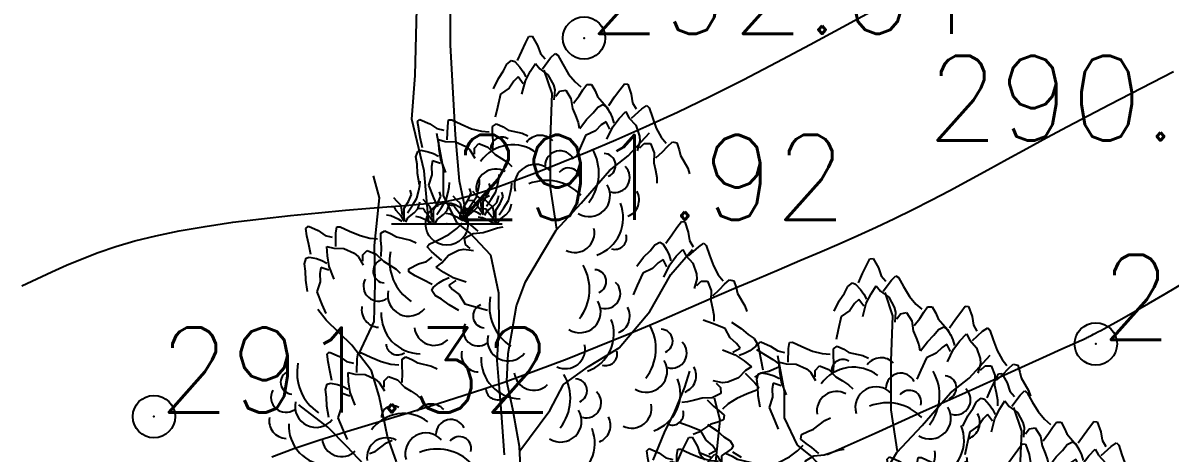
# Model space of a CAD drawing. Header units: millimetres. Extents: x 524954 to 526204, y 9523489 to 9524010.
# Drawn here: x 525978.07 to 525991.61, y 9523740.43 to 9523745.5 of the extents above; entities that cross this region are included whole.
import ezdxf
from ezdxf.enums import TextEntityAlignment as Align

# ---------------------------------------------------------------- set-up
doc = ezdxf.new("R2010")
doc.units = ezdxf.units.MM
doc.header["$PDMODE"] = 32
doc.header["$PDSIZE"] = 0.5
doc.linetypes.add('ACAD_ISO12W100', pattern=[21, 12, -3, 0, -3, 0, -3])
for name, color, linetype in [('Arbre', 34, 'ACAD_ISO12W100'), ('CN_01_00', 3, 'Continuous'), ('CN_02_00', 4, 'Continuous'), ('CN_10_00', 1, 'Continuous'), ('TopoAlt', 3, 'Continuous'), ('TOPOJIS', 7, 'Continuous')]:
    doc.layers.add(name, color=color, linetype=linetype)
doc.styles.add('Simplex 1.0', font='Simplex.shx', dxfattribs={"width": 0.99, "height": 1})

# ---------------------------------------------------------------- blocks, each defined once
blk = doc.blocks.new('TCPOINT M')
at = {"color": 0}
blk.add_point((0, 0), dxfattribs=at)
at = {"layer": 'TopoAlt', "style": 'Simplex 1.0', "width": 0.99}
blk.add_attdef('ALT', (0.15, 0.15), '', height=1, dxfattribs=at)
blk = doc.blocks.new('v088')
at = {"color": 3, "linetype": 'Continuous'}
for p, q in [((-0.069, 12.224), (-0.024, 12.318)), ((-0.024, 12.318), (0.016, 12.396)), ((0.016, 12.396), (0.055, 12.4)), ((0.055, 12.4), (0.118, 12.291)), ((-0.118, 12.113), (-0.069, 12.224)), ((0.118, 12.291), (0.152, 12.195)), ((0.152, 12.195), (0.207, 12.131)), ((0.272, 12.144), (0.324, 12.197)), ((0.324, 12.197), (0.356, 12.175)), ((-0.283, 11.991), (-0.243, 12.069)), ((-0.243, 12.069), (-0.188, 12.111)), ((-0.188, 12.111), (-0.15, 12.099)), ((-0.15, 12.099), (-0.092, 12.035)), ((0.032, 11.984), (0.092, 12.078)), ((0.092, 12.078), (0.144, 12.013)), ((0.175, 12.015), (0.272, 12.144)), ((0.356, 12.175), (0.415, 12.069)), ((0.415, 12.069), (0.484, 11.953)), ((-0.344, 11.901), (-0.283, 11.991)), ((-0.112, 11.918), (-0.162, 11.869)), ((-0.054, 11.839), (-0.112, 11.918)), ((-0.092, 12.035), (-0.054, 11.98)), ((-0.054, 11.98), (-0.022, 11.919)), ((-0.025, 11.872), (0.032, 11.984)), ((0.144, 12.013), (0.24, 11.942)), ((0.24, 11.942), (0.305, 11.825)), ((0.484, 11.953), (0.56, 11.862)), ((-0.403, 11.78), (-0.344, 11.901)), ((-0.217, 11.788), (-0.32, 11.714)), ((-0.162, 11.869), (-0.217, 11.788)), ((-0.066, 11.715), (-0.025, 11.872)), ((0.305, 11.825), (0.32, 11.765)), ((0.56, 11.862), (0.63, 11.801)), ((0.653, 11.766), (0.699, 11.829)), ((0.699, 11.829), (0.754, 11.828)), ((0.754, 11.828), (0.796, 11.754)), ((1.089, 11.768), (1.142, 11.837)), ((1.142, 11.837), (1.181, 11.833)), ((1.181, 11.833), (1.223, 11.714)), ((-0.32, 11.714), (-0.357, 11.558)), ((0.32, 11.765), (0.311, 11.65)), ((0.334, 11.69), (0.378, 11.749)), ((0.378, 11.749), (0.45, 11.762)), ((0.45, 11.762), (0.511, 11.664)), ((0.511, 11.664), (0.53, 11.547)), ((0.542, 11.608), (0.608, 11.694)), ((0.608, 11.694), (0.653, 11.766)), ((0.796, 11.754), (0.824, 11.689)), ((0.824, 11.689), (0.934, 11.561)), ((0.958, 11.583), (1.027, 11.683)), ((1.027, 11.683), (1.089, 11.768)), ((1.223, 11.714), (1.239, 11.614)), ((-0.357, 11.558), (-0.382, 11.444)), ((0.53, 11.547), (0.565, 11.463)), ((0.773, 11.494), (0.827, 11.564)), ((0.827, 11.564), (0.889, 11.595)), ((0.889, 11.595), (0.923, 11.575)), ((0.923, 11.575), (0.969, 11.502)), ((0.934, 11.561), (0.97, 11.497)), ((1.081, 11.429), (1.158, 11.51)), ((1.158, 11.51), (1.196, 11.437)), ((1.227, 11.433), (1.346, 11.541)), ((1.239, 11.614), (1.281, 11.541)), ((1.346, 11.541), (1.408, 11.583)), ((1.408, 11.583), (1.435, 11.556)), ((1.435, 11.556), (1.473, 11.441)), ((-1.299, 11.392), (-1.27, 11.417)), ((-1.285, 11.305), (-1.299, 11.392)), ((-1.27, 11.417), (-1.154, 11.366)), ((-0.943, 11.337), (-0.932, 11.411)), ((-0.932, 11.411), (-0.894, 11.412)), ((-0.894, 11.412), (-0.784, 11.361)), ((0.565, 11.463), (0.596, 11.383)), ((0.596, 11.383), (0.609, 11.315)), ((0.615, 11.31), (0.696, 11.418)), ((0.696, 11.418), (0.773, 11.494)), ((0.927, 11.391), (0.869, 11.352)), ((0.969, 11.302), (0.927, 11.391)), ((0.969, 11.502), (0.996, 11.441)), ((0.996, 11.441), (1.016, 11.375)), ((1.004, 11.329), (1.081, 11.429)), ((1.196, 11.437), (1.277, 11.348)), ((1.473, 11.441), (1.519, 11.314)), ((-1.266, 11.203), (-1.285, 11.305)), ((-1.154, 11.366), (-1.07, 11.309)), ((-1.07, 11.309), (-0.988, 11.29)), ((-0.947, 11.176), (-0.943, 11.337)), ((-0.784, 11.361), (-0.66, 11.307)), ((-0.66, 11.307), (-0.544, 11.278)), ((-0.544, 11.278), (-0.452, 11.27)), ((-0.413, 11.333), (-0.367, 11.365)), ((-0.413, 11.254), (-0.413, 11.333)), ((-0.408, 11.17), (-0.413, 11.254)), ((-0.367, 11.365), (-0.29, 11.329)), ((-0.29, 11.329), (-0.229, 11.292)), ((-0.229, 11.292), (-0.065, 11.254)), ((-0.065, 11.254), (0.001, 11.223)), ((0.8, 11.283), (0.685, 11.229)), ((0.869, 11.352), (0.8, 11.283)), ((0.935, 11.183), (1.004, 11.329)), ((1.277, 11.348), (1.319, 11.221)), ((1.519, 11.314), (1.577, 11.21)), ((-1.241, 11.084), (-1.266, 11.203)), ((-1.05, 11.179), (-0.971, 11.157)), ((-1.044, 11.067), (-1.05, 11.179)), ((-0.971, 11.157), (-0.851, 11.155)), ((-0.851, 11.155), (-0.73, 11.098)), ((-0.626, 11.08), (-0.576, 11.133)), ((-0.576, 11.133), (-0.468, 11.09)), ((-0.41, 11.061), (-0.408, 11.17)), ((0.685, 11.229), (0.619, 11.083)), ((1.323, 11.16), (1.292, 11.048)), ((1.319, 11.221), (1.323, 11.16)), ((1.323, 11.083), (1.377, 11.133)), ((1.377, 11.133), (1.45, 11.133)), ((1.45, 11.133), (1.492, 11.025)), ((1.577, 11.21), (1.635, 11.137)), ((1.65, 11.098), (1.708, 11.152)), ((1.708, 11.152), (1.762, 11.141)), ((1.762, 11.141), (1.789, 11.06)), ((-1.317, 10.975), (-1.297, 11.041)), ((-1.303, 10.889), (-1.317, 10.975)), ((-1.297, 11.041), (-1.259, 11.053)), ((-1.259, 11.053), (-1.174, 11.037)), ((-1.174, 11.037), (-1.111, 11.014)), ((-1.111, 11.014), (-1.05, 10.983)), ((-1.024, 10.943), (-1.044, 11.067)), ((-0.73, 11.098), (-0.682, 11.059)), ((-0.682, 11.059), (-0.622, 10.96)), ((-0.626, 11.006), (-0.626, 11.08)), ((-0.468, 11.09), (-0.384, 11.005)), ((-0.384, 11.005), (-0.307, 10.958)), ((0.619, 11.083), (0.573, 10.975)), ((1.492, 11.025), (1.489, 10.906)), ((1.512, 10.964), (1.592, 11.037)), ((1.592, 11.037), (1.65, 11.098)), ((1.789, 11.06), (1.804, 10.991)), ((1.804, 10.991), (1.889, 10.844)), ((-1.3, 10.78), (-1.303, 10.889)), ((-1.122, 10.929), (-1.134, 10.861)), ((-1.134, 10.861), (-1.131, 10.763)), ((-1.029, 10.899), (-1.122, 10.929)), ((-0.966, 10.792), (-1.024, 10.943)), ((-0.307, 10.958), (-0.234, 10.911)), ((-0.234, 10.911), (-0.184, 10.864)), ((1.489, 10.906), (1.508, 10.818)), ((1.889, 10.844), (1.912, 10.775)), ((-1.277, 10.647), (-1.3, 10.78)), ((-1.131, 10.763), (-1.171, 10.642)), ((1.508, 10.818), (1.523, 10.733)), ((1.523, 10.733), (1.523, 10.664)), ((-1.171, 10.642), (-1.109, 10.494)), ((-1.109, 10.494), (-1.063, 10.387)), ((-0.648, 10.385), (-0.514, 10.488)), ((-0.514, 10.488), (-0.448, 10.519)), ((-0.796, 10.268), (-0.791, 10.323)), ((-0.791, 10.323), (-0.715, 10.36)), ((-0.715, 10.36), (-0.648, 10.385)), ((-2.616, 10.132), (-2.587, 10.158)), ((-2.587, 10.158), (-2.471, 10.107)), ((-2.249, 10.151), (-2.211, 10.152)), ((-2.211, 10.152), (-2.101, 10.101)), ((-0.836, 10.131), (-0.771, 10.198)), ((-0.735, 10.218), (-0.796, 10.268)), ((-0.666, 10.169), (-0.735, 10.218)), ((-0.583, 10.098), (-0.666, 10.169)), ((1.762, 10.142), (1.816, 10.212)), ((1.816, 10.212), (1.854, 10.208)), ((1.854, 10.208), (1.896, 10.089)), ((-2.603, 10.046), (-2.616, 10.132)), ((-2.583, 9.943), (-2.603, 10.046)), ((-2.471, 10.107), (-2.388, 10.049)), ((-2.388, 10.049), (-2.306, 10.03)), ((-2.264, 9.917), (-2.261, 10.077)), ((-2.261, 10.077), (-2.249, 10.151)), ((-2.101, 10.101), (-1.977, 10.047)), ((-1.977, 10.047), (-1.862, 10.018)), ((-1.862, 10.018), (-1.769, 10.01)), ((-1.731, 9.995), (-1.73, 10.074)), ((-1.73, 10.074), (-1.685, 10.105)), ((-1.685, 10.105), (-1.608, 10.069)), ((-1.608, 10.069), (-1.547, 10.033)), ((-1.547, 10.033), (-1.382, 9.994)), ((-1.051, 9.998), (-0.931, 10.06)), ((-0.931, 10.06), (-0.836, 10.131)), ((-0.743, 10.015), (-0.642, 10.071)), ((-0.642, 10.071), (-0.523, 10.083)), ((-0.523, 10.083), (-0.438, 10.113)), ((-0.438, 10.113), (-0.356, 10.14)), ((-0.356, 10.14), (-0.287, 10.149)), ((1.631, 9.958), (1.7, 10.058)), ((1.7, 10.058), (1.762, 10.142)), ((1.896, 10.089), (1.912, 9.989)), ((-2.558, 9.824), (-2.583, 9.943)), ((-2.368, 9.919), (-2.288, 9.897)), ((-2.362, 9.808), (-2.368, 9.919)), ((-2.288, 9.897), (-2.168, 9.895)), ((-2.168, 9.895), (-2.047, 9.839)), ((-1.725, 9.911), (-1.731, 9.995)), ((-1.728, 9.802), (-1.725, 9.911)), ((-1.382, 9.994), (-1.316, 9.963)), ((-1.184, 9.915), (-1.161, 9.945)), ((-1.134, 9.859), (-1.184, 9.915)), ((-1.161, 9.945), (-1.051, 9.998)), ((-0.814, 9.874), (-0.753, 9.886)), ((-0.753, 9.886), (-0.639, 9.87)), ((-0.734, 9.943), (-0.743, 10.015)), ((-0.677, 9.896), (-0.734, 9.943)), ((1.446, 9.869), (1.5, 9.939)), ((1.5, 9.939), (1.562, 9.969)), ((1.562, 9.969), (1.596, 9.95)), ((1.596, 9.95), (1.643, 9.877)), ((1.754, 9.804), (1.831, 9.885)), ((1.831, 9.885), (1.869, 9.812)), ((1.9, 9.808), (2.019, 9.915)), ((1.912, 9.989), (1.954, 9.915)), ((2.019, 9.915), (2.081, 9.958)), ((2.081, 9.958), (2.108, 9.931)), ((2.108, 9.931), (2.146, 9.815)), ((-2.634, 9.715), (-2.614, 9.781)), ((-2.614, 9.781), (-2.576, 9.793)), ((-2.576, 9.793), (-2.492, 9.777)), ((-2.492, 9.777), (-2.428, 9.754)), ((-2.428, 9.754), (-2.368, 9.723)), ((-2.342, 9.683), (-2.362, 9.808)), ((-2.047, 9.839), (-2, 9.799)), ((-2, 9.799), (-1.94, 9.7)), ((-1.944, 9.746), (-1.943, 9.82)), ((-1.943, 9.82), (-1.893, 9.873)), ((-1.893, 9.873), (-1.786, 9.83)), ((-1.786, 9.83), (-1.702, 9.745)), ((-1.702, 9.745), (-1.624, 9.699)), ((-1.192, 9.743), (-1.125, 9.794)), ((-1.012, 9.755), (-1.134, 9.859)), ((-1.011, 9.724), (-0.934, 9.816)), ((-0.934, 9.816), (-0.814, 9.874)), ((1.289, 9.685), (1.369, 9.792)), ((1.369, 9.792), (1.446, 9.869)), ((1.6, 9.765), (1.542, 9.727)), ((1.643, 9.677), (1.6, 9.765)), ((1.643, 9.877), (1.669, 9.815)), ((1.669, 9.815), (1.689, 9.75)), ((1.677, 9.704), (1.754, 9.804)), ((1.869, 9.812), (1.95, 9.723)), ((2.146, 9.815), (2.193, 9.689)), ((-2.621, 9.629), (-2.634, 9.715)), ((-2.617, 9.52), (-2.621, 9.629)), ((-2.439, 9.669), (-2.451, 9.601)), ((-2.346, 9.639), (-2.439, 9.669)), ((-2.283, 9.532), (-2.342, 9.683)), ((-1.624, 9.699), (-1.552, 9.652)), ((-1.552, 9.652), (-1.502, 9.604)), ((-1.402, 9.657), (-1.289, 9.715)), ((-1.401, 9.619), (-1.402, 9.657)), ((-1.325, 9.574), (-1.401, 9.619)), ((-1.289, 9.715), (-1.192, 9.743)), ((-1.079, 9.676), (-1.011, 9.724)), ((-0.989, 9.611), (-1.079, 9.676)), ((-0.88, 9.547), (-0.989, 9.611)), ((1.473, 9.658), (1.358, 9.604)), ((1.542, 9.727), (1.473, 9.658)), ((1.608, 9.558), (1.677, 9.704)), ((1.95, 9.723), (1.993, 9.596)), ((2.193, 9.689), (2.25, 9.585)), ((-2.595, 9.387), (-2.617, 9.52)), ((-2.448, 9.503), (-2.488, 9.382)), ((-2.451, 9.601), (-2.448, 9.503)), ((-1.233, 9.524), (-1.325, 9.574)), ((-1.125, 9.469), (-1.233, 9.524)), ((-1.113, 9.435), (-1.047, 9.49)), ((-1.047, 9.49), (-0.989, 9.525)), ((-0.989, 9.525), (-0.927, 9.553)), ((-0.848, 9.516), (-0.931, 9.463)), ((-0.726, 9.498), (-0.88, 9.547)), ((1.358, 9.604), (1.292, 9.458)), ((1.996, 9.535), (1.966, 9.423)), ((1.993, 9.596), (1.996, 9.535)), ((1.996, 9.458), (2.05, 9.508)), ((2.05, 9.508), (2.123, 9.508)), ((2.123, 9.508), (2.166, 9.4)), ((2.25, 9.585), (2.308, 9.512)), ((2.323, 9.473), (2.381, 9.527)), ((2.381, 9.527), (2.435, 9.515)), ((2.435, 9.515), (2.462, 9.435)), ((-2.488, 9.382), (-2.427, 9.234)), ((-1.128, 9.398), (-1.113, 9.435)), ((-1.089, 9.341), (-1.128, 9.398)), ((-1.014, 9.297), (-1.089, 9.341)), ((-0.931, 9.463), (-0.885, 9.411)), ((-0.885, 9.411), (-0.807, 9.351)), ((-0.807, 9.351), (-0.739, 9.244)), ((1.292, 9.458), (1.246, 9.35)), ((2.166, 9.4), (2.162, 9.281)), ((2.185, 9.338), (2.266, 9.412)), ((2.266, 9.412), (2.323, 9.473)), ((2.462, 9.435), (2.477, 9.365)), ((2.477, 9.365), (2.562, 9.219)), ((-2.427, 9.234), (-2.38, 9.127)), ((-0.927, 9.231), (-1.014, 9.297)), ((-0.81, 9.165), (-0.927, 9.231)), ((-0.739, 9.244), (-0.586, 9.198)), ((2.162, 9.281), (2.181, 9.192)), ((2.562, 9.219), (2.585, 9.15)), ((-0.586, 9.198), (-0.473, 9.166)), ((2.181, 9.192), (2.196, 9.108)), ((2.196, 9.108), (2.196, 9.038)), ((2.18, 9.009), (2.07, 9.048)), ((2.33, 8.953), (2.18, 9.009)), ((2.391, 8.841), (2.33, 8.953)), ((2.406, 9.027), (2.519, 8.953)), ((2.519, 8.953), (2.601, 8.881)), ((2.465, 8.776), (2.391, 8.841)), ((2.601, 8.881), (2.673, 8.832)), ((2.673, 8.832), (2.708, 8.773)), ((-2.366, 8.647), (-2.337, 8.672)), ((-2.337, 8.672), (-2.221, 8.621)), ((-2.011, 8.592), (-1.999, 8.665)), ((-1.999, 8.665), (-1.961, 8.666)), ((-1.961, 8.666), (-1.851, 8.615)), ((2.3, 8.701), (2.45, 8.641)), ((2.421, 8.673), (2.507, 8.721)), ((2.507, 8.721), (2.465, 8.776)), ((2.621, 8.686), (2.561, 8.655)), ((2.691, 8.737), (2.621, 8.686)), ((2.708, 8.773), (2.691, 8.737)), ((2.701, 8.703), (2.805, 8.64)), ((-2.353, 8.56), (-2.366, 8.647)), ((-2.333, 8.457), (-2.353, 8.56)), ((-2.221, 8.621), (-2.138, 8.563)), ((-2.138, 8.563), (-2.056, 8.544)), ((-2.014, 8.431), (-2.011, 8.592)), ((-1.851, 8.615), (-1.727, 8.562)), ((-1.727, 8.562), (-1.612, 8.532)), ((-1.612, 8.532), (-1.519, 8.524)), ((-1.481, 8.509), (-1.48, 8.588)), ((-1.48, 8.588), (-1.435, 8.619)), ((-1.435, 8.619), (-1.357, 8.583)), ((-1.357, 8.583), (-1.297, 8.547)), ((-1.297, 8.547), (-1.132, 8.508)), ((2.45, 8.641), (2.555, 8.57)), ((2.561, 8.655), (2.497, 8.632)), ((2.555, 8.57), (2.64, 8.498)), ((2.805, 8.64), (2.893, 8.584)), ((2.893, 8.584), (2.966, 8.534)), ((2.966, 8.534), (2.964, 8.496)), ((-2.308, 8.338), (-2.333, 8.457)), ((-2.118, 8.433), (-2.038, 8.411)), ((-2.112, 8.322), (-2.118, 8.433)), ((-2.038, 8.411), (-1.918, 8.409)), ((-1.918, 8.409), (-1.797, 8.353)), ((-1.475, 8.425), (-1.481, 8.509)), ((-1.478, 8.316), (-1.475, 8.425)), ((-1.132, 8.508), (-1.066, 8.477)), ((2.57, 8.455), (2.487, 8.369)), ((2.568, 8.425), (2.683, 8.312)), ((2.64, 8.498), (2.57, 8.455)), ((2.749, 8.424), (2.679, 8.378)), ((2.848, 8.446), (2.749, 8.424)), ((2.964, 8.496), (2.848, 8.446)), ((-2.384, 8.23), (-2.364, 8.296)), ((-2.364, 8.296), (-2.326, 8.308)), ((-2.326, 8.308), (-2.242, 8.291)), ((-2.242, 8.291), (-2.178, 8.268)), ((-2.178, 8.268), (-2.118, 8.237)), ((-2.092, 8.197), (-2.112, 8.322)), ((-1.797, 8.353), (-1.75, 8.313)), ((-1.75, 8.313), (-1.69, 8.215)), ((-1.694, 8.261), (-1.693, 8.334)), ((-1.693, 8.334), (-1.643, 8.387)), ((-1.643, 8.387), (-1.536, 8.344)), ((-1.536, 8.344), (-1.452, 8.259)), ((-1.452, 8.259), (-1.374, 8.213)), ((2.301, 8.311), (2.188, 8.335)), ((2.225, 8.306), (2.278, 8.256)), ((2.362, 8.319), (2.301, 8.311)), ((2.487, 8.369), (2.362, 8.319)), ((2.683, 8.312), (2.729, 8.254)), ((-2.371, 8.143), (-2.384, 8.23)), ((-2.367, 8.034), (-2.371, 8.143)), ((-2.189, 8.184), (-2.201, 8.115)), ((-2.096, 8.154), (-2.189, 8.184)), ((-2.033, 8.047), (-2.092, 8.197)), ((-1.374, 8.213), (-1.302, 8.166)), ((-1.302, 8.166), (-1.252, 8.118)), ((2.058, 8.13), (1.971, 8.105)), ((2.178, 8.134), (2.058, 8.13)), ((2.282, 8.183), (2.178, 8.134)), ((2.278, 8.256), (2.282, 8.183)), ((2.467, 8.125), (2.367, 8.061)), ((2.591, 8.179), (2.467, 8.125)), ((2.704, 8.225), (2.591, 8.179)), ((2.729, 8.254), (2.704, 8.225)), ((-2.345, 7.902), (-2.367, 8.034)), ((-2.198, 8.017), (-2.238, 7.897)), ((-2.201, 8.115), (-2.198, 8.017)), ((1.888, 8.085), (1.819, 8.08)), ((1.971, 8.105), (1.888, 8.085)), ((2.117, 8.111), (2.195, 8.035)), ((2.195, 8.035), (2.261, 7.981)), ((2.367, 8.061), (2.298, 7.999)), ((-2.238, 7.897), (-2.177, 7.749)), ((2.31, 7.872), (2.231, 7.841)), ((2.261, 7.981), (2.318, 7.927)), ((2.318, 7.927), (2.31, 7.872)), ((-2.177, 7.749), (-2.13, 7.641)), ((1.896, 7.802), (1.786, 7.841)), ((2.046, 7.746), (1.896, 7.802)), ((2.022, 7.727), (1.955, 7.7)), ((2.163, 7.821), (2.022, 7.727)), ((2.107, 7.634), (2.046, 7.746)), ((2.123, 7.82), (2.235, 7.746)), ((2.231, 7.841), (2.163, 7.821)), ((2.235, 7.746), (2.317, 7.675)), ((-1.797, 7.5), (-1.663, 7.603)), ((-1.663, 7.603), (-1.598, 7.634)), ((2.181, 7.57), (2.107, 7.634)), ((2.317, 7.675), (2.389, 7.625)), ((2.389, 7.625), (2.424, 7.566)), ((-1.864, 7.475), (-1.797, 7.5)), ((2.016, 7.494), (2.166, 7.434)), ((2.137, 7.467), (2.223, 7.514)), ((2.223, 7.514), (2.181, 7.57)), ((2.407, 7.53), (2.337, 7.479)), ((2.424, 7.566), (2.407, 7.53)), ((2.417, 7.496), (2.521, 7.433)), ((0.615, 0.531), (0.618, 0.584)), ((-0.329, 0.397), (-0.317, 0.454)), ((-0.317, 0.454), (-0.315, 0.507)), ((0.017, 0.377), (0.029, 0.435)), ((0.029, 0.435), (0.031, 0.488)), ((0.286, 0.368), (0.269, 0.418)), ((0.349, 0.322), (0.373, 0.416)), ((0.373, 0.416), (0.385, 0.474)), ((0.385, 0.474), (0.387, 0.526)), ((0.481, 0.344), (0.517, 0.426)), ((0.517, 0.426), (0.5, 0.476)), ((0.579, 0.38), (0.603, 0.474)), ((0.603, 0.474), (0.615, 0.531)), ((0.752, 0.373), (0.765, 0.43)), ((0.765, 0.43), (0.767, 0.483)), ((-0.587, 0.264), (-0.627, 0.308)), ((-0.452, 0.267), (-0.416, 0.349)), ((-0.416, 0.349), (-0.433, 0.399)), ((-0.409, 0.214), (-0.353, 0.303)), ((-0.353, 0.303), (-0.329, 0.397)), ((-0.24, 0.245), (-0.281, 0.288)), ((-0.106, 0.248), (-0.07, 0.329)), ((-0.07, 0.329), (-0.087, 0.38)), ((-0.063, 0.195), (-0.007, 0.284)), ((-0.007, 0.284), (0.017, 0.377)), ((0.115, 0.284), (0.075, 0.327)), ((0.161, 0.243), (0.115, 0.284)), ((0.2, 0.207), (0.25, 0.286)), ((0.25, 0.286), (0.286, 0.368)), ((0.315, 0.274), (0.25, 0.279)), ((0.293, 0.233), (0.349, 0.322)), ((0.346, 0.341), (0.305, 0.385)), ((0.337, 0.236), (0.315, 0.274)), ((0.392, 0.301), (0.346, 0.341)), ((0.375, 0.245), (0.382, 0.279)), ((0.404, 0.243), (0.392, 0.301)), ((0.43, 0.264), (0.481, 0.344)), ((0.495, 0.24), (0.454, 0.284)), ((0.469, 0.209), (0.524, 0.291)), ((0.524, 0.291), (0.579, 0.38)), ((0.591, 0.255), (0.606, 0.303)), ((0.606, 0.303), (0.613, 0.337)), ((0.63, 0.243), (0.666, 0.325)), ((0.666, 0.325), (0.649, 0.375)), ((0.673, 0.19), (0.728, 0.279)), ((0.728, 0.279), (0.752, 0.373)), ((-0.618, 0.197), (-0.683, 0.202)), ((-0.596, 0.159), (-0.618, 0.197)), ((-0.536, 0.087), (-0.596, 0.159)), ((-0.541, 0.224), (-0.587, 0.264)), ((-0.529, 0.166), (-0.541, 0.224)), ((-0.524, 0.099), (-0.529, 0.166)), ((-0.505, 0.106), (-0.502, 0.188)), ((-0.502, 0.188), (-0.452, 0.267)), ((-0.464, 0.132), (-0.409, 0.214)), ((-0.387, 0.132), (-0.341, 0.178)), ((-0.341, 0.178), (-0.327, 0.226)), ((-0.272, 0.178), (-0.337, 0.183)), ((-0.327, 0.226), (-0.32, 0.26)), ((-0.25, 0.139), (-0.272, 0.178)), ((-0.19, 0.067), (-0.25, 0.139)), ((-0.195, 0.204), (-0.24, 0.245)), ((-0.183, 0.147), (-0.195, 0.204)), ((-0.178, 0.079), (-0.183, 0.147)), ((-0.159, 0.087), (-0.156, 0.168)), ((-0.156, 0.168), (-0.106, 0.248)), ((-0.118, 0.113), (-0.063, 0.195)), ((-0.041, 0.113), (0.005, 0.159)), ((0.005, 0.159), (0.019, 0.207)), ((0.019, 0.207), (0.026, 0.24)), ((0.084, 0.216), (0.019, 0.221)), ((0.106, 0.178), (0.084, 0.216)), ((0.166, 0.106), (0.106, 0.178)), ((0.173, 0.185), (0.161, 0.243)), ((0.178, 0.118), (0.173, 0.185)), ((0.197, 0.125), (0.2, 0.207)), ((0.272, 0.173), (0.221, 0.183)), ((0.238, 0.151), (0.293, 0.233)), ((0.243, 0.091), (0.315, 0.151)), ((0.365, 0.13), (0.272, 0.173)), ((0.315, 0.151), (0.361, 0.197)), ((0.397, 0.163), (0.337, 0.236)), ((0.361, 0.197), (0.375, 0.245)), ((0.433, 0.108), (0.397, 0.163)), ((0.464, 0.173), (0.399, 0.178)), ((0.409, 0.175), (0.404, 0.243)), ((0.428, 0.183), (0.43, 0.264)), ((0.433, 0.113), (0.428, 0.183)), ((0.45, 0.099), (0.474, 0.149)), ((0.486, 0.135), (0.464, 0.173)), ((0.474, 0.149), (0.546, 0.209)), ((0.541, 0.2), (0.495, 0.24)), ((0.553, 0.142), (0.541, 0.2)), ((0.546, 0.209), (0.591, 0.255)), ((0.558, 0.075), (0.553, 0.142)), ((0.577, 0.082), (0.579, 0.163)), ((0.579, 0.163), (0.63, 0.243)), ((0.618, 0.108), (0.673, 0.19)), ((0.695, 0.108), (0.74, 0.154)), ((0.74, 0.154), (0.755, 0.202)), ((0.755, 0.202), (0.762, 0.236)), ((-0.661, 0.096), (-0.712, 0.106)), ((-0.567, 0.053), (-0.661, 0.096)), ((-0.527, 0.031), (-0.567, 0.053)), ((-0.5, 0.031), (-0.536, 0.087)), ((-0.5, 0.036), (-0.505, 0.106)), ((-0.483, 0.022), (-0.459, 0.072)), ((-0.459, 0.072), (-0.387, 0.132)), ((-0.315, 0.077), (-0.365, 0.087)), ((-0.221, 0.034), (-0.315, 0.077)), ((-0.18, 0.012), (-0.221, 0.034)), ((-0.154, 0.012), (-0.19, 0.067)), ((-0.154, 0.017), (-0.159, 0.087)), ((-0.137, 0.002), (-0.113, 0.053)), ((-0.113, 0.053), (-0.041, 0.113)), ((0.041, 0.115), (-0.01, 0.125)), ((0.135, 0.072), (0.041, 0.115)), ((0.175, 0.05), (0.135, 0.072)), ((0.202, 0.05), (0.166, 0.106)), ((0.202, 0.055), (0.197, 0.125)), ((0.219, 0.041), (0.243, 0.091)), ((0.406, 0.108), (0.365, 0.13)), ((0.421, 0.072), (0.37, 0.082)), ((0.514, 0.029), (0.421, 0.072)), ((0.546, 0.063), (0.486, 0.135)), ((0.555, 0.007), (0.514, 0.029)), ((0.582, 0.007), (0.546, 0.063)), ((0.582, 0.012), (0.577, 0.082)), ((0.599, -0.002), (0.623, 0.048)), ((0.623, 0.048), (0.695, 0.108))]:
    blk.add_line(p, q, dxfattribs=at)
at = {"linetype": 'Continuous'}
for p, q in [((0.29, 11.722), (0.197, 12)), ((0.27, 11.193), (0.29, 11.722)), ((-0.991, 10.831), (-1.069, 11.252)), ((1.188, 10.988), (1.437, 11.261)), ((0.269, 10.614), (0.27, 11.193)), ((0.968, 10.816), (1.188, 10.988)), ((-0.991, 10.52), (-0.991, 10.831)), ((-1.749, 10.491), (-1.817, 10.751)), ((0.634, 10.429), (0.968, 10.816)), ((0.345, 10.122), (0.269, 10.614)), ((-1.806, 9.931), (-1.749, 10.491)), ((-0.835, 10.2), (-0.991, 10.52)), ((0.336, 10.112), (0.634, 10.429)), ((-0.683, 10.078), (-0.835, 10.2)), ((-0.435, 9.816), (-0.683, 10.078)), ((0.168, 9.829), (0.336, 10.112)), ((-1.797, 9.483), (-1.806, 9.931)), ((1.69, 9.587), (1.945, 9.885)), ((-0.339, 9.37), (-0.435, 9.816)), ((-0.025, 9.501), (0.168, 9.829)), ((-1.812, 9.035), (-1.797, 9.483)), ((-0.131, 9.219), (-0.025, 9.501)), ((1.444, 9.153), (1.69, 9.587)), ((-0.337, 8.979), (-0.339, 9.37)), ((-0.186, 8.901), (-0.131, 9.219)), ((-2.378, 9.048), (-2.474, 9.177)), ((1.08, 8.722), (1.444, 9.153)), ((-2.074, 8.756), (-2.378, 9.048)), ((-1.992, 8.647), (-1.812, 9.035)), ((-0.36, 8.574), (-0.337, 8.979)), ((-0.231, 8.658), (-0.186, 8.901)), ((-1.843, 8.45), (-2.074, 8.756)), ((0.718, 8.503), (1.08, 8.722)), ((-0.311, 8.009), (-0.36, 8.574)), ((-0.243, 8.328), (-0.231, 8.658)), ((-1.75, 8.153), (-1.843, 8.45)), ((0.424, 8.292), (0.718, 8.503)), ((1.855, 8.26), (1.913, 8.447)), ((-0.174, 8), (-0.243, 8.328)), ((0.262, 7.984), (0.424, 8.292)), ((1.736, 7.971), (1.855, 8.26)), ((-1.653, 7.676), (-1.75, 8.153)), ((-2.358, 7.786), (-2.7, 8.052)), ((-0.274, 7.463), (-0.311, 8.009)), ((-0.096, 7.56), (-0.174, 8)), ((-0.093, 7.509), (0.262, 7.984)), ((1.617, 7.726), (1.736, 7.971)), ((-2.129, 7.554), (-2.358, 7.786)), ((1.481, 7.4), (1.617, 7.726)), ((-1.547, 7.38), (-1.653, 7.676)), ((-1.932, 7.347), (-2.129, 7.554)), ((-0.075, 7.131), (-0.096, 7.56)), ((0.043, 2.109), (0.045, 2.625)), ((-0.373, 1.752), (-0.352, 2.542)), ((0.102, 1.053), (0.043, 2.109)), ((-0.412, 1.235), (-0.373, 1.752)), ((-0.268, 0.628), (-0.412, 1.235)), ((0.151, 0.506), (0.102, 1.053)), ((-0.213, 0), (-0.268, 0.628)), ((0.256, 0), (0.151, 0.506)), ((-0.654, 0), (0.654, 0))]:
    blk.add_line(p, q, dxfattribs=at)
at = {"color": 3, "linetype": 'Continuous'}
for centre, major_axis, start_param, end_param in [((-0.176, 10.651), (0.33, 0.33), 0.12682, 1.733702), ((-0.3, 11.072), (0.0964, 0.0964), 0.254619, 2.377018), ((0.15, 11.024), (0.145, 0.145), 6.263619, 7.998733), ((0.383, 10.87), (-0.125, 0.125), 4.396235, 7.060094), ((0.275, 10.786), (0.4, 0.4), 4.836335, 6.022049), ((0.899, 10.876), (0.099, 0.099), 4.31771, 7.031286), ((-0.376, 10.6), (0.164, 0.164), 0.282297, 2.520721), ((0.091, 10.641), (0.174, 0.174), 6.236163, 8.918901), ((0.483, 10.705), (-0.099, 0.099), 3.680741, 6.394318), ((1.029, 10.733), (-0.125, 0.125), 2.081137, 4.744996), ((0.223, 10.132), (-0.4, 0.4), 4.689978, 5.875693), ((0.728, 10.517), (-0.174, 0.174), 1.793126, 4.475865), ((1.111, 10.467), (-0.145, 0.145), 2.713295, 4.448408), ((0.662, 10.258), (-0.33, 0.33), 2.69514, 4.302022), ((0.557, 10.08), (0.164, 0.164), 3.478918, 5.717341), ((1.031, 10.021), (0.0964, 0.0964), 3.62262, 5.745019), ((-1.682, 9.628), (-0.099, 0.099), -0.421529, 2.292047), ((-1.063, 9.743), (0.4, 0.4), 2.158504, 3.344219), ((0.165, 9.415), (0.4, 0.4), 4.836335, 6.022049), ((0.788, 9.505), (-0.099, 0.099), 2.746913, 5.46049), ((-1.76, 9.451), (-0.125, 0.125), 0.293965, 2.957824), ((0.918, 9.363), (0.125, 0.125), 3.651933, 6.315792), ((-1.405, 9.343), (0.174, 0.174), 2.133893, 4.816631), ((-1.753, 9.172), (-0.145, 0.145), 0.590553, 2.325666), ((-0.504, 9.099), (0.099, 0.099), 1.149268, 3.862844), ((0.115, 9.214), (-0.4, 0.4), 0.587708, 1.773422), ((0.617, 9.147), (-0.174, 0.174), 1.793126, 4.475865), ((-1.26, 9.119), (0.33, 0.33), 2.307735, 3.914618), ((1.001, 9.096), (-0.145, 0.145), 2.713295, 4.448408), ((-1.104, 8.984), (0.164, 0.164), 2.463212, 4.701636), ((-0.582, 8.923), (0.125, 0.125), 1.864761, 4.52862), ((0.552, 8.888), (-0.33, 0.33), 2.69514, 4.302022), ((0.949, 8.713), (-0.4, 0.4), 3.265538, 4.451253), ((1.572, 8.803), (0.099, 0.099), 4.31771, 7.031286), ((-0.227, 8.814), (0.174, 0.174), 2.133893, 4.816631), ((-1.534, 8.776), (0.0964, 0.0964), 2.435534, 4.557933), ((-0.575, 8.644), (0.145, 0.145), 2.161349, 3.896462), ((0.447, 8.71), (-0.164, 0.164), 1.908121, 4.146545), ((0.921, 8.65), (0.0964, 0.0964), 3.62262, 5.745019), ((1.702, 8.661), (0.125, 0.125), 3.651933, 6.315792), ((-2.155, 8.43), (0.4, 0.4), 2.158504, 3.344219), ((-0.082, 8.59), (0.33, 0.33), 2.307735, 3.914618), ((1.401, 8.445), (0.174, 0.174), 3.363922, 6.046661), ((-2.774, 8.316), (-0.099, 0.099), -0.421529, 2.292047), ((0.074, 8.455), (0.164, 0.164), 2.463212, 4.701636), ((-0.061, 8.127), (-0.4, 0.4), 3.265538, 4.451253), ((1.785, 8.394), (-0.145, 0.145), 2.713295, 4.448408), ((0.562, 8.217), (0.099, 0.099), 4.31771, 7.031286), ((1.336, 8.186), (-0.33, 0.33), 2.69514, 4.302022), ((-2.851, 8.139), (-0.125, 0.125), 0.293965, 2.957824), ((-0.356, 8.247), (0.0964, 0.0964), 2.435534, 4.557933), ((0.692, 8.074), (-0.125, 0.125), 2.081137, 4.744996), ((-2.497, 8.031), (0.174, 0.174), 2.133893, 4.816631), ((-1.589, 7.903), (0.0964, 0.0964), 0.254619, 2.377018), ((-1.138, 7.855), (-0.145, 0.145), 4.692823, 6.427936), ((0.391, 7.858), (0.174, 0.174), 3.363922, 6.046661), ((1.23, 8.008), (0.164, 0.164), 3.478918, 5.717341), ((-2.844, 7.86), (-0.145, 0.145), 0.590553, 2.325666), ((-1.464, 7.482), (0.33, 0.33), 0.12682, 1.733702), ((-0.906, 7.701), (0.125, 0.125), 5.967031, 8.63089), ((0.775, 7.808), (-0.145, 0.145), 2.713295, 4.448408), ((1.705, 7.948), (-0.0964, 0.0964), 2.051824, 4.174223), ((-2.352, 7.806), (0.33, 0.33), 2.307735, 3.914618), ((-1.198, 7.473), (-0.174, 0.174), 4.665366, 7.348105), ((0.326, 7.599), (0.33, 0.33), 4.265936, 5.872819), ((-2.195, 7.672), (0.164, 0.164), 2.463212, 4.701636), ((-1.664, 7.431), (-0.164, 0.164), -1.288499, 0.949924), ((-0.805, 7.536), (-0.099, 0.099), 3.680741, 6.394318), ((-1.066, 6.963), (-0.4, 0.4), 4.689978, 5.875693)]:
    blk.add_ellipse(centre, major_axis=major_axis, ratio=1, start_param=start_param, end_param=end_param, dxfattribs=at)

msp = doc.modelspace()

# ---------------------------------------------------------------- linework, layer by layer
at = {"layer": 'CN_01_00', "elevation": 291, "flags": 128}
msp.add_lwpolyline([(525981.006, 9523740.386), (525981.267, 9523740.482), (525981.563, 9523740.581), (525981.888, 9523740.683), (525982.237, 9523740.79), (525982.603, 9523740.901), (525982.981, 9523741.017), (525983.364, 9523741.139), (525983.747, 9523741.268), (525984.123, 9523741.403), (525984.492, 9523741.542), (525984.851, 9523741.685), (525985.2, 9523741.829), (525985.537, 9523741.971), (525985.859, 9523742.11), (525986.167, 9523742.244), (525986.459, 9523742.37), (525986.734, 9523742.487), (525986.993, 9523742.597), (525987.239, 9523742.701), (525987.475, 9523742.801), (525987.701, 9523742.898), (525987.922, 9523742.995), (525988.139, 9523743.094), (525988.355, 9523743.196), (525988.571, 9523743.302), (525988.788, 9523743.413), (525989.008, 9523743.529), (525989.23, 9523743.648), (525989.455, 9523743.77), (525989.683, 9523743.895), (525989.916, 9523744.022), (525990.153, 9523744.151), (525990.396, 9523744.281), (525990.642, 9523744.412), (525990.892, 9523744.543), (525991.143, 9523744.673), (525991.395, 9523744.802), (525991.647, 9523744.93)], dxfattribs=at)
at = {"layer": 'CN_02_00', "elevation": 292, "flags": 128}
msp.add_lwpolyline([(525978.057, 9523742.403), (525978.235, 9523742.486), (525978.41, 9523742.567), (525978.586, 9523742.646), (525978.768, 9523742.722), (525978.96, 9523742.795), (525979.166, 9523742.865), (525979.391, 9523742.932), (525979.639, 9523742.994), (525979.914, 9523743.051), (525980.219, 9523743.104), (525980.546, 9523743.152), (525980.884, 9523743.194), (525981.226, 9523743.232), (525981.559, 9523743.265), (525981.876, 9523743.294), (525982.165, 9523743.318), (525982.417, 9523743.338), (525982.625, 9523743.354), (525982.798, 9523743.368), (525982.945, 9523743.384), (525983.077, 9523743.403), (525983.205, 9523743.428), (525983.34, 9523743.463), (525983.492, 9523743.51), (525983.672, 9523743.571), (525983.888, 9523743.65), (525984.139, 9523743.745), (525984.421, 9523743.856), (525984.732, 9523743.983), (525985.066, 9523744.125), (525985.42, 9523744.282), (525985.792, 9523744.452), (525986.176, 9523744.637), (525986.57, 9523744.833), (525986.966, 9523745.039), (525987.36, 9523745.248), (525987.744, 9523745.456), (525988.114, 9523745.659)], dxfattribs=at)
at = {"layer": 'CN_10_00', "elevation": 290, "flags": 128}
msp.add_lwpolyline([(525987.56, 9523740.414), (525988.125, 9523740.666), (525988.661, 9523740.907), (525989.148, 9523741.126), (525989.564, 9523741.314), (525989.895, 9523741.463), (525990.146, 9523741.576), (525990.329, 9523741.658), (525990.454, 9523741.714), (525990.535, 9523741.75), (525990.581, 9523741.771), (525990.605, 9523741.782), (525990.617, 9523741.787), (525990.627, 9523741.792), (525990.638, 9523741.798), (525990.651, 9523741.805), (525990.665, 9523741.812), (525990.682, 9523741.821), (525990.702, 9523741.832), (525990.726, 9523741.845), (525990.754, 9523741.859), (525990.788, 9523741.877), (525990.831, 9523741.901), (525990.889, 9523741.932), (525990.965, 9523741.974), (525991.065, 9523742.03), (525991.192, 9523742.103), (525991.351, 9523742.195), (525991.546, 9523742.309), (525991.781, 9523742.447)], dxfattribs=at)

# ---------------------------------------------------------------- block references
at = {"layer": 'Arbre'}
for p in [(525983.072, 9523743.132), (525984.025, 9523732.948), (525988.046, 9523730.325), (525989.565, 9523728.967), (525985.911, 9523728.218)]:
    msp.add_blockref('v088', p, dxfattribs=at)
at = {"layer": 'TOPOJIS'}
ref = msp.add_blockref('TCPOINT M', (525984.691, 9523745.326, 292.61), dxfattribs=at)
ref.add_attrib('ALT', '292.61', (525984.741, 9523745.376, 292.61), dxfattribs={"layer": 'TopoAlt', "height": 1, "style": 'Simplex 1.0', "width": 0.99})
ref = msp.add_blockref('TCPOINT M', (525993.452, 9523744.067, 290.31), dxfattribs=at)
ref.add_attrib('ALT', '290.31', dxfattribs={"layer": 'TopoAlt', "height": 1, "style": 'Simplex 1.0', "width": 0.99}).set_placement((525993.402, 9523744.117, 290.31), align=Align.RIGHT)
ref = msp.add_blockref('TCPOINT M', (525983.072, 9523743.132, 291.92), dxfattribs=at)
ref.add_attrib('ALT', '291.92', (525983.122, 9523743.182, 291.92), dxfattribs={"layer": 'TopoAlt', "height": 1, "style": 'Simplex 1.0', "width": 0.99})
ref = msp.add_blockref('TCPOINT M', (525990.73, 9523741.717, 289.95), dxfattribs=at)
ref.add_attrib('ALT', '289.95', (525990.78, 9523741.767, 289.95), dxfattribs={"layer": 'TopoAlt', "height": 1, "style": 'Simplex 1.0', "width": 0.99})
ref = msp.add_blockref('TCPOINT M', (525979.616, 9523740.86, 291.32), dxfattribs=at)
ref.add_attrib('ALT', '291.32', (525979.666, 9523740.91, 291.32), dxfattribs={"layer": 'TopoAlt', "height": 1, "style": 'Simplex 1.0', "width": 0.99})

doc.saveas('drawing.dxf')
